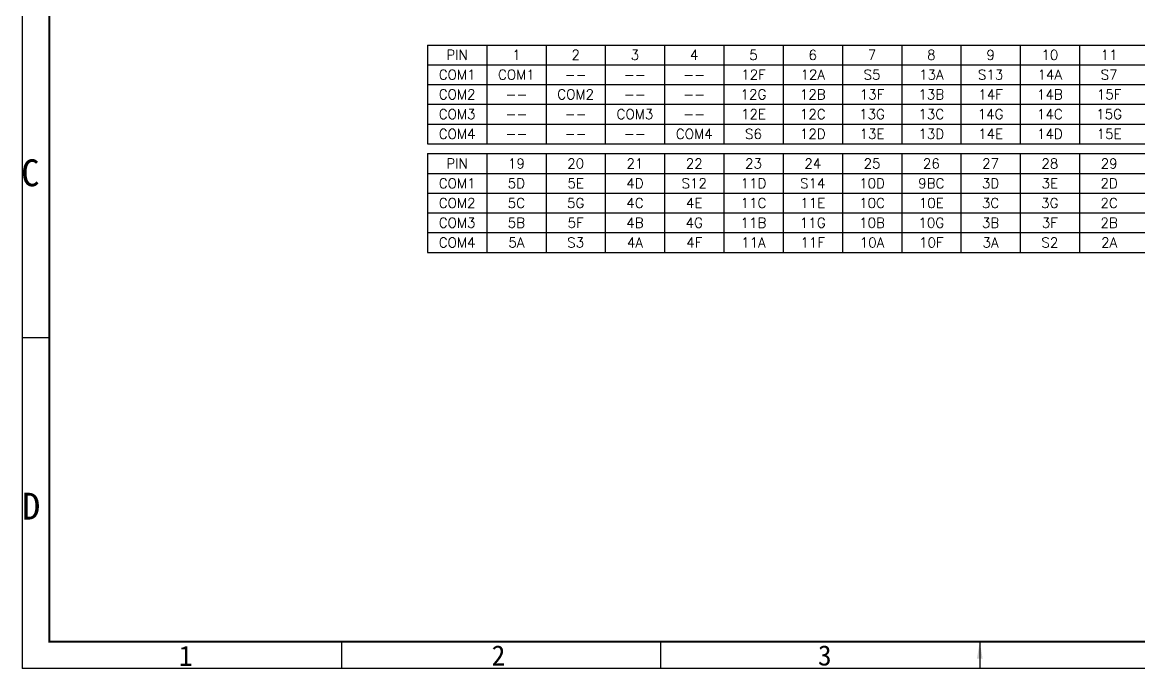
# Model space of a CAD drawing. Header units: millimetres. Extents: x -302 to 649, y -276 to -53.
# Drawn here: x 45.2 to 233.1, y -275.6 to -166.9 of the extents above; entities that cross this region are included whole.
import ezdxf
from ezdxf.enums import TextEntityAlignment as Align

# ---------------------------------------------------------------- set-up
doc = ezdxf.new("R2010")
doc.units = ezdxf.units.MM
doc.header["$LTSCALE"] = 5
doc.header["$MEASUREMENT"] = 0
doc.layers.add('dim', color=3, linetype='Continuous')
doc.styles.add('romans', font='romans.shx')
doc.styles.get("Standard").update_dxf_attribs({"font": ''})
doc.styles.get('Standard').set_extended_font_data('KaiTi_GB2312')

msp = doc.modelspace()

# ---------------------------------------------------------------- linework, layer by layer
for p, q in [((45.217, -52.812), (45.217, -275.636)), ((45.217, -219.93), (49.741, -219.93)), ((98.943, -271.111), (98.943, -275.636)), ((152.669, -271.111), (152.669, -275.636)), ((206.396, -271.111), (206.396, -275.636)), ((367.575, -275.636), (45.217, -275.636))]:
    msp.add_line(p, q)
at = {"const_width": 0.339}
msp.add_lwpolyline([(363.051, -271.111), (363.051, -57.337), (49.741, -57.337), (49.741, -271.111)], close=True, dxfattribs=at)
at = {"color": 0, "linetype": 'ByBlock'}
msp.add_solid([(205.925, -273.939), (206.867, -273.939), (206.396, -271.111)], dxfattribs=at)
at = {"layer": 'dim'}
for p, q in [((113.423, -170.74, 60), (303.007, -170.74, 60)), ((113.423, -170.74, 60), (113.423, -187.349, 60)), ((123.401, -170.74, 60), (123.401, -187.349, 60)), ((133.379, -170.74, 60), (133.379, -187.349, 60)), ((143.357, -170.74, 60), (143.357, -187.349, 60)), ((153.336, -170.74, 60), (153.336, -187.349, 60)), ((163.314, -170.74, 60), (163.314, -187.349, 60)), ((173.292, -170.74, 60), (173.292, -187.349, 60)), ((183.27, -170.74, 60), (183.27, -187.349, 60)), ((193.248, -170.74, 60), (193.248, -187.349, 60)), ((203.226, -170.74, 60), (203.226, -187.349, 60)), ((213.204, -170.74, 60), (213.204, -187.349, 60)), ((223.182, -170.74, 60), (223.182, -187.349, 60)), ((113.423, -174.062, 60), (303.007, -174.062, 60)), ((113.423, -177.384, 60), (303.007, -177.384, 60)), ((113.423, -180.705, 60), (303.007, -180.705, 60)), ((113.423, -184.027, 60), (303.007, -184.027, 60)), ((113.423, -187.349, 60), (303.007, -187.349, 60)), ((113.423, -189.01, 60), (303.007, -189.01, 60)), ((113.423, -189.01, 60), (113.423, -205.619, 60)), ((123.401, -189.01, 60), (123.401, -205.619, 60)), ((133.379, -189.01, 60), (133.379, -205.619, 60)), ((143.357, -189.01, 60), (143.357, -205.619, 60)), ((153.336, -189.01, 60), (153.336, -205.619, 60)), ((163.314, -189.01, 60), (163.314, -205.619, 60)), ((173.292, -189.01, 60), (173.292, -205.619, 60)), ((183.27, -189.01, 60), (183.27, -205.619, 60)), ((193.248, -189.01, 60), (193.248, -205.619, 60)), ((203.226, -189.01, 60), (203.226, -205.619, 60)), ((213.204, -189.01, 60), (213.204, -205.619, 60)), ((223.182, -189.01, 60), (223.182, -205.619, 60)), ((113.423, -192.332, 60), (303.007, -192.332, 60)), ((113.423, -195.653, 60), (303.007, -195.653, 60)), ((113.423, -198.975, 60), (303.007, -198.975, 60)), ((113.423, -202.297, 60), (303.007, -202.297, 60)), ((113.423, -205.619, 60), (303.007, -205.619, 60))]:
    msp.add_line(p, q, dxfattribs=at)

# ---------------------------------------------------------------- texts
for s, height, p in [('C', 4.524, (45.021, -194.49)), ('D', 4.524, (45.169, -250.569)), ('1', 3.393, (71.569, -275.17)), ('2', 3.393, (124.215, -275.111)), ('3', 3.393, (179.144, -275.102))]:
    msp.add_text(s, height=height).set_placement(p)
at = {"layer": 'dim', "color": 1, "style": 'romans'}
for p in [(118.412, -172.401, 60), (118.412, -190.671, 60)]:
    msp.add_text('PIN', height=1.6609, dxfattribs=at).set_placement(p, align=Align.MIDDLE)
at = {"layer": 'dim', "style": 'romans'}
for s, height, p in [('1', 1.661, (128.39, -172.401, 60)), ('2', 1.661, (138.368, -172.401, 60)), ('3', 1.661, (148.346, -172.401, 60)), ('4', 1.661, (158.325, -172.401, 60)), ('5', 1.661, (168.303, -172.401, 60)), ('6', 1.661, (178.281, -172.401, 60)), ('7', 1.661, (188.259, -172.401, 60)), ('8', 1.661, (198.237, -172.401, 60)), ('9', 1.661, (208.215, -172.401, 60)), ('10', 1.6609, (218.193, -172.401, 60)), ('11', 1.6609, (228.171, -172.401, 60)), ('COM1', 1.6609, (118.412, -175.723, 60)), ('COM1', 1.6609, (128.39, -175.723, 60)), ('--', 1.6609, (138.368, -175.723, 60)), ('--', 1.6609, (148.346, -175.723, 60)), ('--', 1.6609, (158.325, -175.723, 60)), ('12F', 1.6609, (168.303, -175.723, 60)), ('12A', 1.6609, (178.281, -175.723, 60)), ('S5', 1.6609, (188.259, -175.723, 60)), ('13A', 1.6609, (198.237, -175.723, 60)), ('S13', 1.6609, (208.215, -175.723, 60)), ('14A', 1.6609, (218.193, -175.723, 60)), ('S7', 1.6609, (228.171, -175.723, 60)), ('COM2', 1.6609, (118.412, -179.044, 60)), ('COM2', 1.6609, (138.368, -179.044, 60)), ('12G', 1.6609, (168.303, -179.044, 60)), ('12B', 1.6609, (178.281, -179.044, 60)), ('13F', 1.6609, (188.259, -179.044, 60)), ('13B', 1.6609, (198.237, -179.044, 60)), ('14F', 1.6609, (208.215, -179.044, 60)), ('14B', 1.6609, (218.193, -179.044, 60)), ('15F', 1.6609, (228.171, -179.044, 60)), ('--', 1.6609, (128.39, -179.044, 60)), ('--', 1.6609, (148.346, -179.044, 60)), ('--', 1.6609, (158.325, -179.044, 60)), ('COM3', 1.6609, (118.412, -182.366, 60)), ('COM3', 1.6609, (148.346, -182.366, 60)), ('12E', 1.6609, (168.303, -182.366, 60)), ('12C', 1.6609, (178.281, -182.366, 60)), ('13G', 1.6609, (188.259, -182.366, 60)), ('13C', 1.6609, (198.237, -182.366, 60)), ('14G', 1.6609, (208.215, -182.366, 60)), ('14C', 1.6609, (218.193, -182.366, 60)), ('15G', 1.6609, (228.171, -182.366, 60)), ('--', 1.6609, (128.39, -182.366, 60)), ('--', 1.6609, (138.368, -182.366, 60)), ('--', 1.6609, (158.325, -182.366, 60)), ('COM4', 1.6609, (118.412, -185.688, 60)), ('--', 1.6609, (128.39, -185.688, 60)), ('--', 1.6609, (138.368, -185.688, 60)), ('--', 1.6609, (148.346, -185.688, 60)), ('COM4', 1.6609, (158.325, -185.688, 60)), ('S6', 1.6609, (168.303, -185.688, 60)), ('12D', 1.6609, (178.281, -185.688, 60)), ('13E', 1.6609, (188.259, -185.688, 60)), ('13D', 1.6609, (198.237, -185.688, 60)), ('14E', 1.6609, (208.215, -185.688, 60)), ('14D', 1.6609, (218.193, -185.688, 60)), ('15E', 1.6609, (228.171, -185.688, 60)), ('19', 1.6609, (128.39, -190.671, 60)), ('20', 1.6609, (138.368, -190.671, 60)), ('21', 1.6609, (148.346, -190.671, 60)), ('22', 1.6609, (158.325, -190.671, 60)), ('23', 1.6609, (168.303, -190.671, 60)), ('24', 1.6609, (178.281, -190.671, 60)), ('25', 1.6609, (188.259, -190.671, 60)), ('26', 1.6609, (198.237, -190.671, 60)), ('27', 1.6609, (208.215, -190.671, 60)), ('28', 1.6609, (218.193, -190.671, 60)), ('29', 1.6609, (228.171, -190.671, 60)), ('COM1', 1.6609, (118.412, -193.992, 60)), ('5D', 1.6609, (128.39, -193.992, 60)), ('5E', 1.6609, (138.368, -193.992, 60)), ('4D', 1.6609, (148.346, -193.992, 60)), ('S12', 1.6609, (158.325, -193.992, 60)), ('11D', 1.6609, (168.303, -193.992, 60)), ('S14', 1.6609, (178.281, -193.992, 60)), ('10D', 1.6609, (188.259, -193.992, 60)), ('9BC', 1.6609, (198.237, -193.992, 60)), ('3D', 1.6609, (208.215, -193.992, 60)), ('3E', 1.6609, (218.193, -193.992, 60)), ('2D', 1.6609, (228.171, -193.992, 60)), ('COM2', 1.6609, (118.412, -197.314, 60)), ('5C', 1.6609, (128.39, -197.314, 60)), ('5G', 1.6609, (138.368, -197.314, 60)), ('4C', 1.6609, (148.346, -197.314, 60)), ('4E', 1.6609, (158.325, -197.314, 60)), ('11C', 1.6609, (168.303, -197.314, 60)), ('11E', 1.6609, (178.281, -197.314, 60)), ('10C', 1.6609, (188.259, -197.314, 60)), ('10E', 1.6609, (198.237, -197.314, 60)), ('3C', 1.6609, (208.215, -197.314, 60)), ('3G', 1.6609, (218.193, -197.314, 60)), ('2C', 1.6609, (228.171, -197.314, 60)), ('COM3', 1.6609, (118.412, -200.636, 60)), ('5B', 1.6609, (128.39, -200.636, 60)), ('5F', 1.6609, (138.368, -200.636, 60)), ('4B', 1.6609, (148.346, -200.636, 60)), ('4G', 1.6609, (158.325, -200.636, 60)), ('11B', 1.6609, (168.303, -200.636, 60)), ('11G', 1.6609, (178.281, -200.636, 60)), ('10B', 1.6609, (188.259, -200.636, 60)), ('10G', 1.6609, (198.237, -200.636, 60)), ('3B', 1.6609, (208.215, -200.636, 60)), ('3F', 1.6609, (218.193, -200.636, 60)), ('2B', 1.6609, (228.171, -200.636, 60)), ('COM4', 1.6609, (118.412, -203.958, 60)), ('5A', 1.6609, (128.39, -203.958, 60)), ('S3', 1.6609, (138.368, -203.958, 60)), ('4A', 1.6609, (148.346, -203.958, 60)), ('4F', 1.6609, (158.325, -203.958, 60)), ('11A', 1.6609, (168.303, -203.958, 60)), ('11F', 1.6609, (178.281, -203.958, 60)), ('10A', 1.6609, (188.259, -203.958, 60)), ('10F', 1.6609, (198.237, -203.958, 60)), ('3A', 1.6609, (208.215, -203.958, 60)), ('S2', 1.6609, (218.193, -203.958, 60)), ('2A', 1.6609, (228.171, -203.958, 60))]:
    msp.add_text(s, height=height, dxfattribs=at).set_placement(p, align=Align.MIDDLE)

doc.saveas('drawing.dxf')
